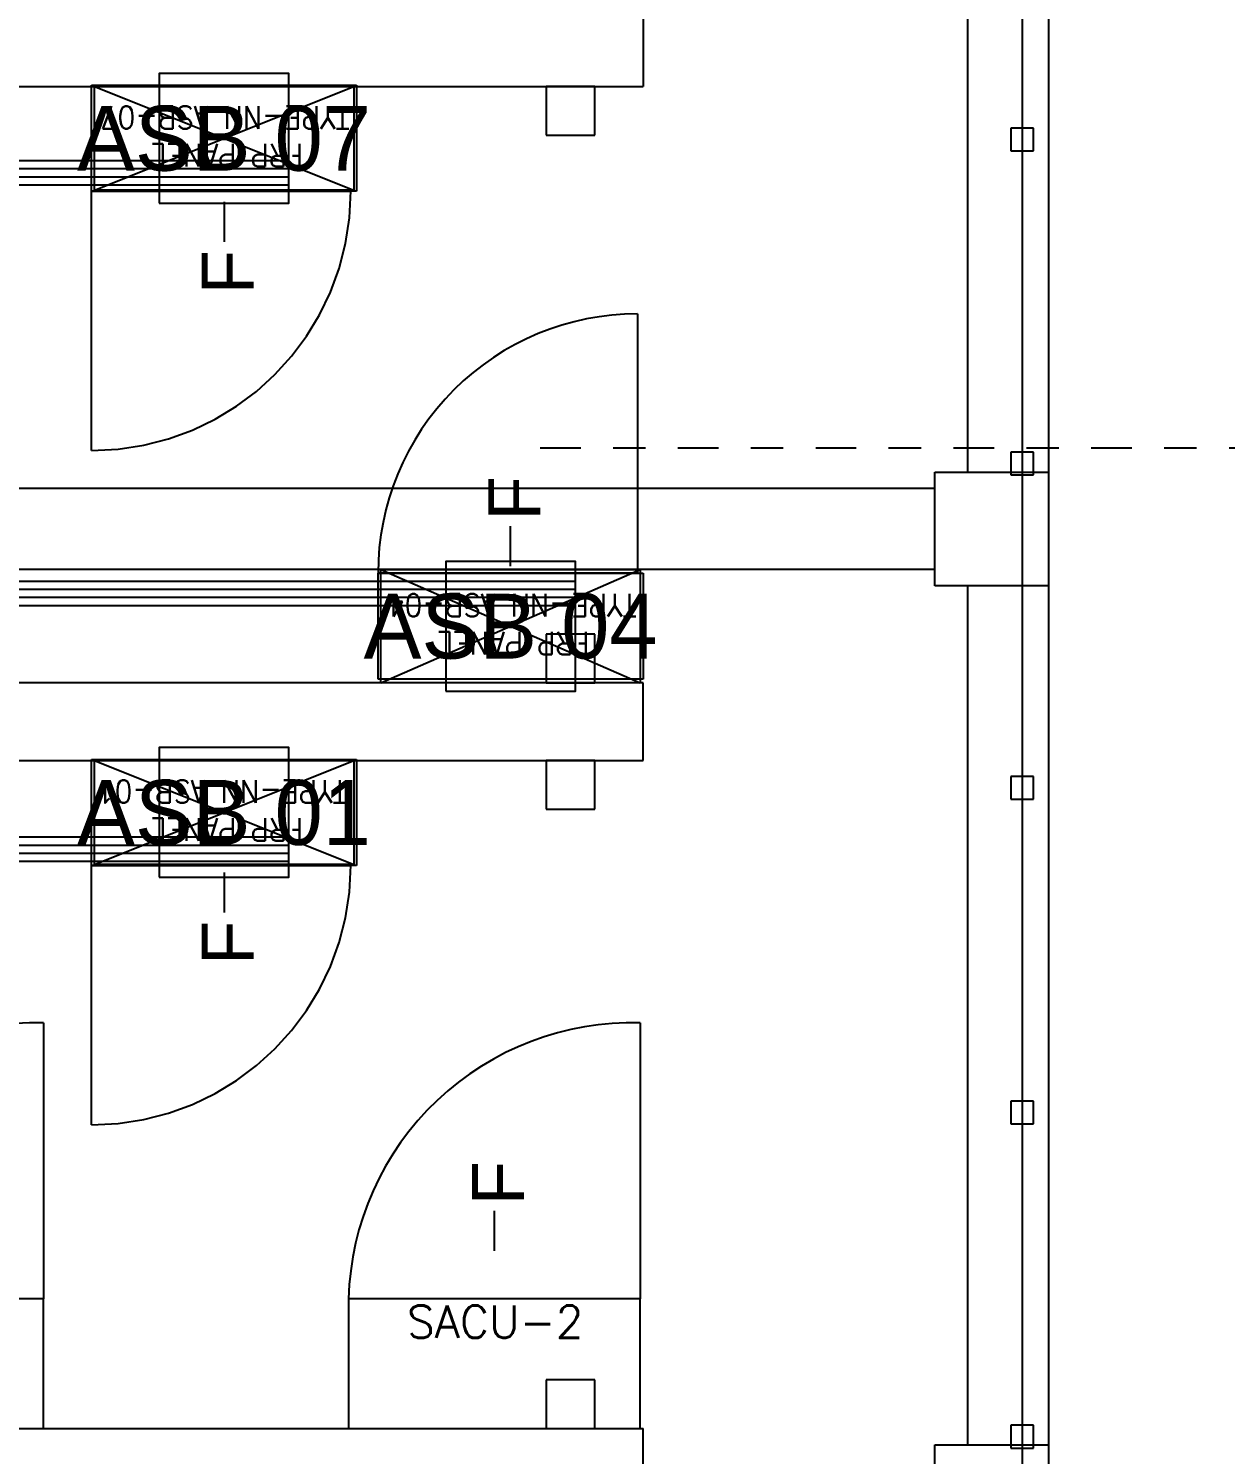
# Model space of a CAD drawing. Header units: metres. Extents: x 531739 to 532412, y 2675629 to 2676062.
# Drawn here: x 532012.233 to 532015.926, y 2675782.669 to 2675787.068 of the extents above; entities that cross this region are included whole.
import ezdxf
from ezdxf.enums import TextEntityAlignment as Align

# ---------------------------------------------------------------- set-up
doc = ezdxf.new("R2010")
doc.units = ezdxf.units.M
for name, pattern in [('CENTER', [2, 1.25, -0.25, 0.25, -0.25]), ('DASHED', [0.75, 0.5, -0.25]), ('HIDDEN', [0.375, 0.25, -0.125]), ('PHANTOM', [63.5, 31.75, -6.35, 6.35, -6.35, 6.35, -6.35])]:
    doc.linetypes.add(name, pattern=pattern)
for name, color, linetype in [('1', 5, 'Continuous'), ('IDT', 7, 'Continuous'), ('LT Cable(AG) INV to LT Panel BL-04', 2, 'Continuous')]:
    doc.layers.add(name, color=color, linetype=linetype)
doc.styles.add('Arial', font='arial.ttf')
doc.styles.add('RomanS', font='romans.shx')
doc.styles.get("Standard").update_dxf_attribs({"font": 'Adani Regular.ttf'})

# ---------------------------------------------------------------- blocks, each defined once
blk = doc.blocks.new('ASB')
at = {"layer": '1', "color": 5}
blk.add_lwpolyline([(-0.2, -0.2), (0.2, -0.2), (0.2, 0.2), (-0.2, 0.2)], close=True, dxfattribs=at)
at = {"layer": '1', "color": 7}
blk.add_attdef('ID', text='', height=0.2, dxfattribs=at).set_placement((0, 0), align=Align.MIDDLE_CENTER)
blk = doc.blocks.new('IDT')
at = {"layer": 'IDT', "color": 8, "linetype": 'PHANTOM', "ltscale": 0.25}
blk.add_line((25.6331, 9.1603), (25.6331, 16.0353), dxfattribs=at)
at = {"layer": 'IDT', "color": 8}
for p, q in [((25.552, 15.0601), (25.552, 15.4101)), ((25.902, 15.4101), (25.902, 15.0601)), ((25.902, 15.0601), (25.552, 15.0601)), ((25.552, 12.4101), (25.552, 15.0601)), ((25.5981, 15.0703), (25.5981, 15.0003)), ((25.6681, 15.0703), (25.5981, 15.0703)), ((25.6681, 15.0003), (25.6681, 15.0703)), ((25.802, 12.4101), (25.802, 15.0601)), ((32.6992, 15.0097), (26.802, 15.0097)), ((26.951, 15.0097), (26.951, 14.8597)), ((27.101, 15.0097), (26.951, 15.0097)), ((27.101, 14.8597), (27.101, 15.0097)), ((25.5981, 15.0003), (25.6681, 15.0003)), ((26.951, 14.8597), (27.101, 14.8597)), ((25.5981, 14.0703), (25.5981, 14.0003)), ((25.6681, 14.0703), (25.5981, 14.0703)), ((25.6681, 14.0003), (25.6681, 14.0703)), ((25.5981, 14.0003), (25.6681, 14.0003)), ((27.686, 13.2732), (28.504, 13.2732)), ((27.686, 12.9462), (27.686, 13.2732)), ((27.695, 12.9497), (27.695, 13.2697)), ((27.695, 13.2697), (28.495, 13.2697)), ((28.495, 13.2697), (27.695, 12.9497)), ((28.495, 12.9497), (27.695, 13.2697)), ((28.495, 13.2697), (28.495, 12.9497)), ((28.504, 13.2732), (28.504, 12.9462)), ((25.5981, 13.0685), (25.5981, 12.9985)), ((25.6681, 13.0685), (25.5981, 13.0685)), ((25.6681, 12.9985), (25.6681, 13.0685)), ((26.951, 13.0997), (26.951, 12.9497)), ((27.101, 13.0997), (26.951, 13.0997)), ((27.101, 12.9497), (27.101, 13.0997)), ((25.5981, 12.9985), (25.6681, 12.9985)), ((32.6992, 12.9497), (26.802, 12.9497)), ((26.951, 12.9497), (27.101, 12.9497)), ((28.504, 12.9462), (27.686, 12.9462)), ((28.495, 12.9497), (27.695, 12.9497)), ((26.802, 12.7097), (32.6992, 12.7097)), ((26.802, 12.6984), (27.62, 12.6984)), ((26.802, 12.3714), (26.802, 12.6984)), ((26.811, 12.3601), (26.811, 12.7097)), ((26.811, 12.7097), (27.611, 12.7097)), ((27.611, 12.7097), (26.811, 12.3601)), ((27.611, 12.3601), (26.811, 12.7097)), ((26.951, 12.7097), (26.951, 12.5597)), ((27.101, 12.7097), (26.951, 12.7097)), ((27.101, 12.5597), (27.101, 12.7097)), ((27.611, 12.7097), (27.611, 12.3601)), ((27.62, 12.6984), (27.62, 12.3714)), ((26.951, 12.5597), (27.101, 12.5597)), ((25.552, 12.0601), (25.552, 12.4101)), ((25.552, 12.4101), (25.902, 12.4101)), ((25.902, 12.4101), (25.902, 12.0601)), ((27.62, 12.3714), (26.802, 12.3714)), ((25.902, 12.3601), (29.552, 12.3601)), ((27.611, 12.3601), (26.811, 12.3601)), ((25.902, 12.1101), (29.552, 12.1101)), ((25.902, 12.0601), (25.552, 12.0601)), ((25.552, 9.4101), (25.552, 12.0601)), ((25.5981, 12.0685), (25.5981, 11.9985)), ((25.6681, 12.0685), (25.5981, 12.0685)), ((25.6681, 11.9985), (25.6681, 12.0685)), ((25.802, 9.4101), (25.802, 12.0601)), ((25.5981, 11.9985), (25.6681, 11.9985)), ((27.686, 11.1932), (28.504, 11.1932)), ((27.686, 10.8662), (27.686, 11.1932)), ((27.695, 10.8697), (27.695, 11.1897)), ((27.695, 11.1897), (28.495, 11.1897)), ((28.495, 11.1897), (27.695, 10.8697)), ((28.495, 10.8697), (27.695, 11.1897)), ((28.495, 11.1897), (28.495, 10.8697)), ((28.504, 11.1932), (28.504, 10.8662)), ((25.5981, 11.0685), (25.5981, 10.9985)), ((25.6681, 11.0685), (25.5981, 11.0685)), ((25.6681, 10.9985), (25.6681, 11.0685)), ((25.5981, 10.9985), (25.6681, 10.9985)), ((26.951, 11.0197), (26.951, 10.8697)), ((27.101, 11.0197), (26.951, 11.0197)), ((27.101, 10.8697), (27.101, 11.0197)), ((32.6992, 10.8697), (26.802, 10.8697)), ((26.951, 10.8697), (27.101, 10.8697)), ((28.504, 10.8662), (27.686, 10.8662)), ((28.495, 10.8697), (27.695, 10.8697))]:
    blk.add_line(p, q, dxfattribs=at)
at = {"layer": 'IDT', "color": 8, "linetype": 'HIDDEN', "ltscale": 2.5}
for p, q in [((26.802, 15.2497), (26.802, 15.0097)), ((26.802, 12.9497), (26.802, 12.7097)), ((26.802, 10.6297), (26.802, 10.8697))]:
    blk.add_line(p, q, dxfattribs=at)
at = {"layer": 'IDT', "color": 7}
for p, q in [((27.711, 15.0097), (26.811, 15.0097)), ((26.811, 15.0097), (26.811, 14.6097)), ((27.711, 14.6097), (27.711, 15.0097)), ((29.552, 15.0097), (28.652, 15.0097)), ((28.652, 15.0097), (28.652, 14.6097)), ((26.811, 14.6097), (27.711, 14.6097)), ((28.652, 14.6097), (29.552, 14.6097)), ((27.261, 14.4621), (27.261, 14.4109)), ((27.261, 14.4109), (27.261, 14.3384)), ((28.095, 13.3458), (28.095, 13.4183)), ((28.095, 13.2947), (28.095, 13.3458)), ((27.686, 13.2732), (28.504, 13.2732)), ((27.686, 12.9462), (27.686, 13.2732)), ((28.504, 13.2732), (28.504, 12.9462)), ((28.504, 12.9462), (27.686, 12.9462)), ((26.802, 12.6984), (27.62, 12.6984)), ((26.802, 12.3714), (26.802, 12.6984)), ((27.62, 12.6984), (27.62, 12.3714)), ((27.62, 12.3714), (26.802, 12.3714)), ((27.211, 12.3497), (27.211, 12.2985)), ((27.211, 12.2985), (27.211, 12.226)), ((28.095, 11.2767), (28.095, 11.3492)), ((28.095, 11.2255), (28.095, 11.2767)), ((27.686, 11.1932), (28.504, 11.1932)), ((27.686, 10.8662), (27.686, 11.1932)), ((28.504, 11.1932), (28.504, 10.8662)), ((28.504, 10.8662), (27.686, 10.8662))]:
    blk.add_line(p, q, dxfattribs=at)
at = {"layer": 'IDT', "color": 8, "linetype": 'DASHED', "ltscale": 5}
for p, q in [((26.811, 13.7589), (26.811, 14.6097)), ((26.811, 14.6097), (27.711, 14.6097)), ((28.652, 13.7589), (28.652, 14.6097)), ((28.652, 14.6097), (29.552, 14.6097)), ((28.504, 14.0732), (28.504, 13.2732)), ((28.4602, 13.2732), (27.704, 13.2732)), ((28.504, 13.2732), (28.4602, 13.2732)), ((26.82, 11.5714), (26.82, 12.3714)), ((26.82, 12.3714), (26.8639, 12.3714)), ((26.8639, 12.3714), (27.62, 12.3714)), ((28.504, 11.9932), (28.504, 11.1932)), ((28.4602, 11.1932), (27.704, 11.1932)), ((28.504, 11.1932), (28.4602, 11.1932))]:
    blk.add_line(p, q, dxfattribs=at)
at = {"layer": 'IDT', "color": 8, "linetype": 'CENTER', "ltscale": 0.1}
blk.add_line((12.5447, 11.9854), (27.1642, 11.9854), dxfattribs=at)
at = {"layer": 'IDT', "color": 8, "linetype": 'DASHED', "ltscale": 5}
for centre, radius, start, end in [((26.8361, 14.6339), 0.8753, 268.3615, 358.4192), ((28.6771, 14.6339), 0.8753, 268.3615, 358.4192), ((28.504, 13.2732), 0.8, 90, 180), ((26.82, 12.3714), 0.8, 270, 0), ((28.504, 11.1932), 0.8, 90, 180)]:
    blk.add_arc(centre, radius, start, end, dxfattribs=at)
at = {"layer": 'IDT', "color": 7, "ltscale": 0.1, "style": 'RomanS'}
blk.add_text('SACU-2', height=0.1, rotation=180, dxfattribs=at).set_placement((27.5305, 14.7306))
at = {"layer": 'IDT', "color": 7, "style": 'Arial'}
for p in [(27.1698, 14.3212), (28.0038, 13.5801), (27.1198, 12.2089), (28.0038, 11.511)]:
    blk.add_text('F', height=0.16, rotation=270, dxfattribs=at).set_placement(p)
at = {"layer": 'IDT', "color": 7, "style": 'RomanS', "width": 0.9}
for s, p in [('FRP PANEL', (27.8518, 13.1269)), ('TYPE-NN ASB-01', (27.7167, 13.0102)), ('FRP PANEL', (26.9678, 12.5521)), ('TYPE-NN ASB-04', (26.8222, 12.4354)), ('FRP PANEL', (27.8518, 11.0469)), ('TYPE-NN ASB-07', (27.7077, 10.9302))]:
    blk.add_text(s, height=0.07, dxfattribs=at).set_placement(p)

msp = doc.modelspace()

# ---------------------------------------------------------------- linework, layer by layer
at = {"layer": 'LT Cable(AG) INV to LT Panel BL-04'}
for points in [[(532013.0363, 2675786.6596), (532007.9154, 2675786.6596, 0.049619), (532007.7381, 2675786.642), (532006.0979, 2675786.3124, 0.042157), (532005.9469, 2675786.3251), (531999.8353, 2675786.3251, 0.414214), (531998.9353, 2675785.4251), (531998.9353, 2675763.2228, 0.021647), (531998.9387, 2675763.145), (531998.9819, 2675762.6465, -0.021647), (531998.9853, 2675762.5687), (531998.9853, 2675762.43, -0.414214), (531998.0853, 2675761.53), (531985.0683, 2675761.53, -0.414214), (531984.1683, 2675762.43), (531984.1683, 2675813.13, 0.414214), (531983.2683, 2675814.03), (531891.2016, 2675814.03, -0.414214), (531890.3016, 2675814.93), (531890.3016, 2675815.2298)], [(532013.0363, 2675786.6096), (532007.9046, 2675786.6096, 0.049813), (532007.7266, 2675786.5918), (532006.0937, 2675786.2624, 0.042157), (532005.9427, 2675786.2751), (531999.8853, 2675786.2751, 0.414214), (531998.9853, 2675785.3751), (531998.9853, 2675763.2249, 0.021647), (531998.9887, 2675763.1471), (531999.0319, 2675762.6487, -0.021647), (531999.0353, 2675762.5709), (531999.0353, 2675762.38, -0.414214), (531998.1353, 2675761.48), (531985.0183, 2675761.48, -0.414214), (531984.1183, 2675762.38), (531984.1183, 2675783.08, 0.414214), (531983.2183, 2675783.98), (531891.2016, 2675783.98, -0.414214), (531890.3016, 2675784.88), (531890.3016, 2675785.2298)], [(532013.0363, 2675786.6346), (532007.91, 2675786.6346, 0.049715), (532007.7324, 2675786.6169), (532006.0958, 2675786.2874, 0.042157), (532005.9448, 2675786.3001), (531999.8603, 2675786.3001, 0.414214), (531998.9603, 2675785.4001), (531998.9603, 2675763.2239, 0.021647), (531998.9637, 2675763.146), (531999.0069, 2675762.6476, -0.021647), (531999.0103, 2675762.5698), (531999.0103, 2675762.405, -0.414214), (531998.1103, 2675761.505), (531985.0433, 2675761.505, -0.414214), (531984.1433, 2675762.405), (531984.1433, 2675783.105, 0.414214), (531983.2433, 2675784.005), (531955.9856, 2675784.005, -0.414214), (531955.0856, 2675784.905), (531955.0856, 2675785.2298)], [(532013.0363, 2675786.5846), (532007.8993, 2675786.5846, 0.04991), (532007.7209, 2675786.5668), (532006.0916, 2675786.2374, 0.042157), (532005.9406, 2675786.2501), (531999.9103, 2675786.2501, 0.414214), (531999.0103, 2675785.3501), (531999.0103, 2675763.226, 0.021647), (531999.0137, 2675763.1482), (531999.0569, 2675762.6498, -0.021647), (531999.0603, 2675762.572), (531999.0603, 2675732.355, -0.414214), (531998.1603, 2675731.455), (531955.9856, 2675731.455, -0.414214), (531955.0856, 2675732.355), (531955.0856, 2675732.7298)], [(532013.9203, 2675785.3621), (532008.3045, 2675785.3621, -0.099288), (532007.9574, 2675785.4317), (532006.0894, 2675786.2124, 0.042157), (532005.9385, 2675786.2251), (531999.9353, 2675786.2251, 0.414214), (531999.0353, 2675785.3251), (531999.0353, 2675763.2271, 0.021647), (531999.0387, 2675763.1493), (531999.0819, 2675762.6509, -0.021647), (531999.0853, 2675762.573), (531999.0853, 2675732.33, -0.414214), (531998.1853, 2675731.43), (531891.2016, 2675731.43, -0.414214), (531890.3016, 2675732.33), (531890.3016, 2675732.7298)], [(532013.9203, 2675785.3371), (532008.3012, 2675785.3371, -0.099346), (532007.9539, 2675785.4068), (532006.0873, 2675786.1874, 0.042157), (532005.9364, 2675786.2001), (531999.9603, 2675786.2001, 0.414214), (531999.0603, 2675785.3001), (531999.0603, 2675763.2282, 0.021647), (531999.0637, 2675763.1504), (531999.1069, 2675762.6519, -0.021647), (531999.1103, 2675762.5741), (531999.1103, 2675732.305, -0.414214), (531998.2103, 2675731.405), (531826.4176, 2675731.405, -0.414214), (531825.5176, 2675732.305), (531825.5176, 2675732.7298)], [(532013.9203, 2675785.3121), (532008.2978, 2675785.3121, -0.099404), (532007.9504, 2675785.3819), (532006.0852, 2675786.1624, 0.042157), (532005.9343, 2675786.1751), (531999.9853, 2675786.1751, 0.414214), (531999.0853, 2675785.2751), (531999.0853, 2675763.2293, 0.021647), (531999.0887, 2675763.1514), (531999.1319, 2675762.653, -0.021647), (531999.1353, 2675762.5752), (531999.1353, 2675709.78, -0.414214), (531998.2353, 2675708.88), (531988.3776, 2675708.88, -0.414214), (531987.4776, 2675709.78), (531987.4776, 2675710.2298)], [(532013.9203, 2675785.2871), (532008.2945, 2675785.2871, -0.099462), (532007.9469, 2675785.357), (532006.0831, 2675786.1374, 0.042157), (532005.9322, 2675786.1501), (532000.0103, 2675786.1501, 0.414214), (531999.1103, 2675785.2501), (531999.1103, 2675763.2303, 0.021647), (531999.1137, 2675763.1525), (531999.1569, 2675762.6541, -0.021647), (531999.1603, 2675762.5763), (531999.1603, 2675709.755, -0.414214), (531998.2603, 2675708.855), (531923.5936, 2675708.855, -0.414214), (531922.6936, 2675709.755), (531922.6936, 2675710.2298)]]:
    msp.add_lwpolyline(points, format="xyb", dxfattribs=at)
at = {"layer": 'LT Cable(AG) INV to LT Panel BL-04', "color": 5}
for points in [[(532013.0363, 2675784.5728), (532007.3966, 2675784.5728, 0.078431), (532007.1194, 2675784.5291), (532006.1612, 2675784.2189, -0.078431), (532005.884, 2675784.1751), (532002.9353, 2675784.1751, 0.414214), (532002.0353, 2675783.2751), (532002.0353, 2675763.3786, 0.093355), (532002.097, 2675763.0512), (532002.1986, 2675762.7909, -0.093355), (532002.2603, 2675762.4635), (532002.2603, 2675732.38, 0.414214), (532003.1603, 2675731.48), (532147.4436, 2675731.48, -0.258149), (532148.206, 2675731.0583), (532148.3828, 2675730.7765), (532151.6158, 2675730.7765, 0.293517), (532152.4343, 2675731.3023)], [(532013.0363, 2675784.5478), (532007.4005, 2675784.5478, 0.078431), (532007.1233, 2675784.5041), (532006.1652, 2675784.1939, -0.078431), (532005.888, 2675784.1501), (532002.9603, 2675784.1501, 0.414214), (532002.0603, 2675783.2501), (532002.0603, 2675763.3833, 0.093355), (532002.122, 2675763.0559), (532002.2236, 2675762.7956, -0.093355), (532002.2853, 2675762.4682), (532002.2853, 2675732.405, 0.414214), (532003.1853, 2675731.505), (532047.985, 2675731.505, 0.414214), (532048.885, 2675732.405), (532048.885, 2675732.7298)], [(532013.0363, 2675784.5228), (532007.4044, 2675784.5228, 0.078431), (532007.1272, 2675784.4791), (532006.1691, 2675784.1689, -0.078431), (532005.8919, 2675784.1251), (532002.9853, 2675784.1251, 0.414214), (532002.0853, 2675783.2251), (532002.0853, 2675763.3881, 0.093355), (532002.147, 2675763.0606), (532002.2486, 2675762.8003, -0.093355), (532002.3103, 2675762.4729), (532002.3103, 2675754.93, 0.414214), (532003.2103, 2675754.03), (532112.769, 2675754.03, 0.414214), (532113.669, 2675754.93), (532113.669, 2675755.2298)], [(532013.0363, 2675784.4978), (532007.4084, 2675784.4978, 0.078431), (532007.1312, 2675784.4541), (532006.173, 2675784.1439, -0.078431), (532005.8959, 2675784.1001), (532003.0103, 2675784.1001, 0.414214), (532002.1103, 2675783.2001), (532002.1103, 2675763.3928, 0.093355), (532002.172, 2675763.0653), (532002.2736, 2675762.805, -0.093355), (532002.3353, 2675762.4776), (532002.3353, 2675754.955, 0.414214), (532003.2353, 2675754.055), (532047.985, 2675754.055, 0.414214), (532048.885, 2675754.955), (532048.885, 2675755.2298)]]:
    msp.add_lwpolyline(points, format="xyb", dxfattribs=at)

# ---------------------------------------------------------------- block references
at = {"layer": '1'}
for p, values in [((532012.8363, 2675786.7292), {'ID': 'ASB 07'}), ((532013.7203, 2675785.224), {'ID': 'ASB 04'}), ((532012.8363, 2675784.6492), {'ID': 'ASB 01'})]:
    msp.add_blockref('ASB', p, dxfattribs=at).add_auto_attribs(values)
at = {"layer": 'IDT', "color": 8, "rotation": 180}
msp.add_blockref('IDT', (532040.9313, 2675797.7589), dxfattribs=at)

doc.saveas('drawing.dxf')
